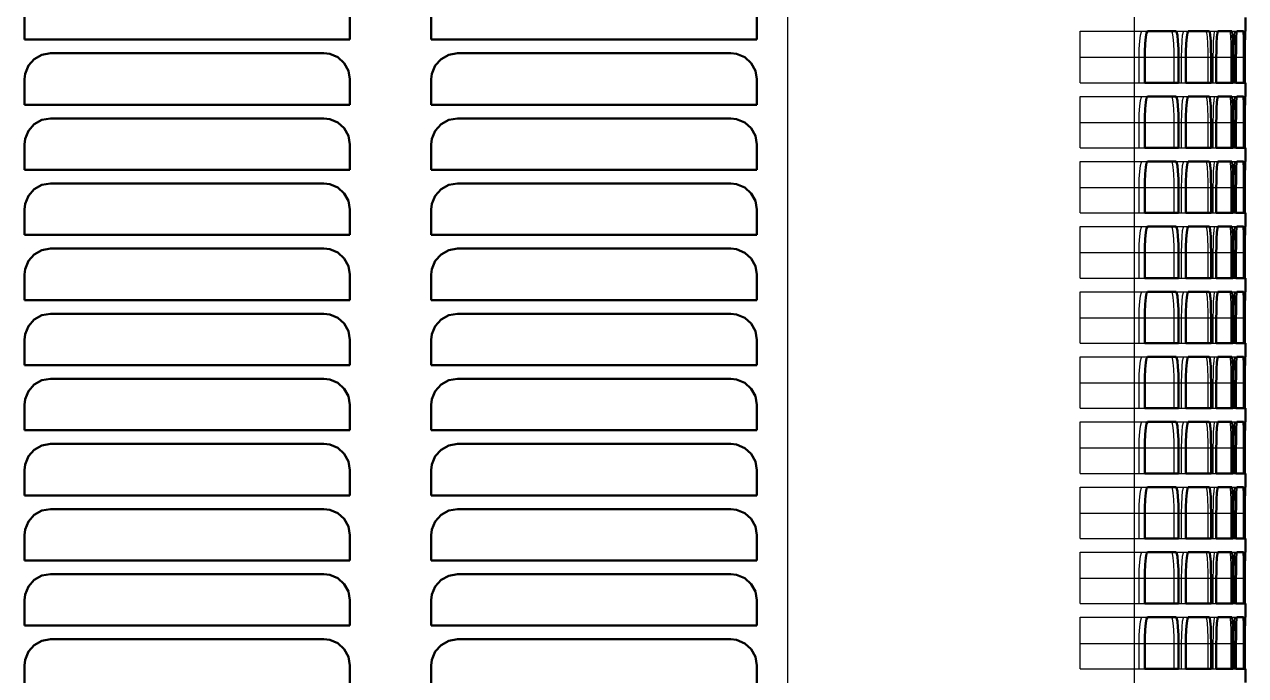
# Model space of a CAD drawing. Header units: inches. Extents: x -0.3 to 35.5, y 0 to 41.5.
# Drawn here: x 25.89 to 35.27, y 5.3 to 10.3 of the extents above; entities that cross this region are included whole.
import ezdxf

# ---------------------------------------------------------------- set-up
doc = ezdxf.new("R2010")
doc.units = ezdxf.units.IN
doc.header["$MEASUREMENT"] = 0
doc.linetypes.add('Dashed', pattern=[2, 1, -1])
for name, color, linetype, lineweight in [('AM_0', 7, 'Continuous', 50), ('AM_4', 3, 'Continuous', 25), ('AM_9', 6, 'Dashed', 25)]:
    doc.layers.add(name, color=color, linetype=linetype, lineweight=lineweight)

msp = doc.modelspace()

# ---------------------------------------------------------------- linework, layer by layer
at = {"layer": 'AM_0'}
for p, q in [((25.891, 10.381), (25.891, 10.186)), ((28.391, 10.186), (28.391, 10.381)), ((29.016, 10.381), (29.016, 10.186)), ((31.516, 10.186), (31.516, 10.381)), ((35.27, 10.355), (35.27, 10.25)), ((34.7361, 10.25), (34.5177, 10.25)), ((34.9915, 10.25), (34.829, 10.25)), ((35.1644, 10.25), (35.0573, 10.25)), ((35.255, 10.25), (35.2032, 10.25)), ((35.27, 10.25), (35.2669, 10.25)), ((25.891, 10.186), (28.391, 10.186)), ((29.016, 10.186), (31.516, 10.186)), ((28.191, 10.081), (26.091, 10.081)), ((31.316, 10.081), (29.216, 10.081)), ((34.495, 10.05), (34.495, 9.855)), ((34.7549, 9.855), (34.7549, 10.05)), ((34.8116, 10.05), (34.8116, 9.855)), ((35.0051, 9.855), (35.0051, 10.05)), ((35.0452, 10.05), (35.0452, 9.855)), ((35.1727, 9.855), (35.1727, 10.05)), ((35.1963, 10.05), (35.1963, 9.855)), ((35.258, 9.855), (35.258, 10.05)), ((35.2652, 10.05), (35.2652, 9.855)), ((25.891, 9.881), (25.891, 9.686)), ((28.391, 9.686), (28.391, 9.881)), ((29.016, 9.881), (29.016, 9.686)), ((31.516, 9.686), (31.516, 9.881)), ((34.495, 9.855), (34.7549, 9.855)), ((34.8116, 9.855), (35.0051, 9.855)), ((35.0452, 9.855), (35.1727, 9.855)), ((35.1963, 9.855), (35.258, 9.855)), ((35.2652, 9.855), (35.27, 9.855)), ((35.27, 9.855), (35.27, 9.75)), ((25.891, 9.686), (28.391, 9.686)), ((29.016, 9.686), (31.516, 9.686)), ((34.7361, 9.75), (34.5177, 9.75)), ((34.9915, 9.75), (34.829, 9.75)), ((35.1644, 9.75), (35.0573, 9.75)), ((35.255, 9.75), (35.2032, 9.75)), ((35.27, 9.75), (35.2669, 9.75)), ((28.191, 9.581), (26.091, 9.581)), ((31.316, 9.581), (29.216, 9.581)), ((34.495, 9.55), (34.495, 9.355)), ((34.7549, 9.355), (34.7549, 9.55)), ((34.8116, 9.55), (34.8116, 9.355)), ((35.0051, 9.355), (35.0051, 9.55)), ((35.0452, 9.55), (35.0452, 9.355)), ((35.1727, 9.355), (35.1727, 9.55)), ((35.1963, 9.55), (35.1963, 9.355)), ((35.258, 9.355), (35.258, 9.55)), ((35.2652, 9.55), (35.2652, 9.355)), ((25.891, 9.381), (25.891, 9.186)), ((28.391, 9.186), (28.391, 9.381)), ((29.016, 9.381), (29.016, 9.186)), ((31.516, 9.186), (31.516, 9.381)), ((34.495, 9.355), (34.7549, 9.355)), ((34.8116, 9.355), (35.0051, 9.355)), ((35.0452, 9.355), (35.1727, 9.355)), ((35.1963, 9.355), (35.258, 9.355)), ((35.2652, 9.355), (35.27, 9.355)), ((35.27, 9.355), (35.27, 9.25)), ((34.7361, 9.25), (34.5177, 9.25)), ((34.9915, 9.25), (34.829, 9.25)), ((35.1644, 9.25), (35.0573, 9.25)), ((35.255, 9.25), (35.2032, 9.25)), ((35.27, 9.25), (35.2669, 9.25)), ((25.891, 9.186), (28.391, 9.186)), ((29.016, 9.186), (31.516, 9.186)), ((28.191, 9.081), (26.091, 9.081)), ((31.316, 9.081), (29.216, 9.081)), ((34.495, 9.05), (34.495, 8.855)), ((34.7549, 8.855), (34.7549, 9.05)), ((34.8116, 9.05), (34.8116, 8.855)), ((35.0051, 8.855), (35.0051, 9.05)), ((35.0452, 9.05), (35.0452, 8.855)), ((35.1727, 8.855), (35.1727, 9.05)), ((35.1963, 9.05), (35.1963, 8.855)), ((35.258, 8.855), (35.258, 9.05)), ((35.2652, 9.05), (35.2652, 8.855)), ((25.891, 8.881), (25.891, 8.686)), ((28.391, 8.686), (28.391, 8.881)), ((29.016, 8.881), (29.016, 8.686)), ((31.516, 8.686), (31.516, 8.881)), ((34.495, 8.855), (34.7549, 8.855)), ((34.8116, 8.855), (35.0051, 8.855)), ((35.0452, 8.855), (35.1727, 8.855)), ((35.1963, 8.855), (35.258, 8.855)), ((35.2652, 8.855), (35.27, 8.855)), ((35.27, 8.855), (35.27, 8.75)), ((34.7361, 8.75), (34.5177, 8.75)), ((34.9915, 8.75), (34.829, 8.75)), ((35.1644, 8.75), (35.0573, 8.75)), ((35.255, 8.75), (35.2032, 8.75)), ((35.27, 8.75), (35.2669, 8.75)), ((25.891, 8.686), (28.391, 8.686)), ((29.016, 8.686), (31.516, 8.686)), ((28.191, 8.581), (26.091, 8.581)), ((31.316, 8.581), (29.216, 8.581)), ((34.495, 8.55), (34.495, 8.355)), ((34.7549, 8.355), (34.7549, 8.55)), ((34.8116, 8.55), (34.8116, 8.355)), ((35.0051, 8.355), (35.0051, 8.55)), ((35.0452, 8.55), (35.0452, 8.355)), ((35.1727, 8.355), (35.1727, 8.55)), ((35.1963, 8.55), (35.1963, 8.355)), ((35.258, 8.355), (35.258, 8.55)), ((35.2652, 8.55), (35.2652, 8.355)), ((25.891, 8.381), (25.891, 8.186)), ((28.391, 8.186), (28.391, 8.381)), ((29.016, 8.381), (29.016, 8.186)), ((31.516, 8.186), (31.516, 8.381)), ((34.495, 8.355), (34.7549, 8.355)), ((34.8116, 8.355), (35.0051, 8.355)), ((35.0452, 8.355), (35.1727, 8.355)), ((35.1963, 8.355), (35.258, 8.355)), ((35.2652, 8.355), (35.27, 8.355)), ((35.27, 8.355), (35.27, 8.25)), ((25.891, 8.186), (28.391, 8.186)), ((29.016, 8.186), (31.516, 8.186)), ((34.7361, 8.25), (34.5177, 8.25)), ((34.9915, 8.25), (34.829, 8.25)), ((35.1644, 8.25), (35.0573, 8.25)), ((35.255, 8.25), (35.2032, 8.25)), ((35.27, 8.25), (35.2669, 8.25)), ((28.191, 8.081), (26.091, 8.081)), ((31.316, 8.081), (29.216, 8.081)), ((34.495, 8.05), (34.495, 7.855)), ((34.7549, 7.855), (34.7549, 8.05)), ((34.8116, 8.05), (34.8116, 7.855)), ((35.0051, 7.855), (35.0051, 8.05)), ((35.0452, 8.05), (35.0452, 7.855)), ((35.1727, 7.855), (35.1727, 8.05)), ((35.1963, 8.05), (35.1963, 7.855)), ((35.258, 7.855), (35.258, 8.05)), ((35.2652, 8.05), (35.2652, 7.855)), ((25.891, 7.881), (25.891, 7.686)), ((28.391, 7.686), (28.391, 7.881)), ((29.016, 7.881), (29.016, 7.686)), ((31.516, 7.686), (31.516, 7.881)), ((34.495, 7.855), (34.7549, 7.855)), ((34.8116, 7.855), (35.0051, 7.855)), ((35.0452, 7.855), (35.1727, 7.855)), ((35.1963, 7.855), (35.258, 7.855)), ((35.2652, 7.855), (35.27, 7.855)), ((35.27, 7.855), (35.27, 7.75)), ((34.7361, 7.75), (34.5177, 7.75)), ((34.9915, 7.75), (34.829, 7.75)), ((35.1644, 7.75), (35.0573, 7.75)), ((35.255, 7.75), (35.2032, 7.75)), ((35.27, 7.75), (35.2669, 7.75)), ((25.891, 7.686), (28.391, 7.686)), ((29.016, 7.686), (31.516, 7.686)), ((28.191, 7.581), (26.091, 7.581)), ((31.316, 7.581), (29.216, 7.581)), ((34.495, 7.55), (34.495, 7.355)), ((34.7549, 7.355), (34.7549, 7.55)), ((34.8116, 7.55), (34.8116, 7.355)), ((35.0051, 7.355), (35.0051, 7.55)), ((35.0452, 7.55), (35.0452, 7.355)), ((35.1727, 7.355), (35.1727, 7.55)), ((35.1963, 7.55), (35.1963, 7.355)), ((35.258, 7.355), (35.258, 7.55)), ((35.2652, 7.55), (35.2652, 7.355)), ((25.891, 7.381), (25.891, 7.186)), ((28.391, 7.186), (28.391, 7.381)), ((29.016, 7.381), (29.016, 7.186)), ((31.516, 7.186), (31.516, 7.381)), ((34.495, 7.355), (34.7549, 7.355)), ((34.8116, 7.355), (35.0051, 7.355)), ((35.0452, 7.355), (35.1727, 7.355)), ((35.1963, 7.355), (35.258, 7.355)), ((35.2652, 7.355), (35.27, 7.355)), ((35.27, 7.355), (35.27, 7.25)), ((34.7361, 7.25), (34.5177, 7.25)), ((34.9915, 7.25), (34.829, 7.25)), ((35.1644, 7.25), (35.0573, 7.25)), ((35.255, 7.25), (35.2032, 7.25)), ((35.27, 7.25), (35.2669, 7.25)), ((25.891, 7.186), (28.391, 7.186)), ((29.016, 7.186), (31.516, 7.186)), ((28.191, 7.081), (26.091, 7.081)), ((31.316, 7.081), (29.216, 7.081)), ((34.495, 7.05), (34.495, 6.855)), ((34.7549, 6.855), (34.7549, 7.05)), ((34.8116, 7.05), (34.8116, 6.855)), ((35.0051, 6.855), (35.0051, 7.05)), ((35.0452, 7.05), (35.0452, 6.855)), ((35.1727, 6.855), (35.1727, 7.05)), ((35.1963, 7.05), (35.1963, 6.855)), ((35.258, 6.855), (35.258, 7.05)), ((35.2652, 7.05), (35.2652, 6.855)), ((25.891, 6.881), (25.891, 6.686)), ((28.391, 6.686), (28.391, 6.881)), ((29.016, 6.881), (29.016, 6.686)), ((31.516, 6.686), (31.516, 6.881)), ((34.495, 6.855), (34.7549, 6.855)), ((34.8116, 6.855), (35.0051, 6.855)), ((35.0452, 6.855), (35.1727, 6.855)), ((35.1963, 6.855), (35.258, 6.855)), ((35.2652, 6.855), (35.27, 6.855)), ((35.27, 6.855), (35.27, 6.75)), ((25.891, 6.686), (28.391, 6.686)), ((29.016, 6.686), (31.516, 6.686)), ((34.7361, 6.75), (34.5177, 6.75)), ((34.9915, 6.75), (34.829, 6.75)), ((35.1644, 6.75), (35.0573, 6.75)), ((35.255, 6.75), (35.2032, 6.75)), ((35.27, 6.75), (35.2669, 6.75)), ((28.191, 6.581), (26.091, 6.581)), ((31.316, 6.581), (29.216, 6.581)), ((34.495, 6.55), (34.495, 6.355)), ((34.7549, 6.355), (34.7549, 6.55)), ((34.8116, 6.55), (34.8116, 6.355)), ((35.0051, 6.355), (35.0051, 6.55)), ((35.0452, 6.55), (35.0452, 6.355)), ((35.1727, 6.355), (35.1727, 6.55)), ((35.1963, 6.55), (35.1963, 6.355)), ((35.258, 6.355), (35.258, 6.55)), ((35.2652, 6.55), (35.2652, 6.355)), ((25.891, 6.381), (25.891, 6.186)), ((28.391, 6.186), (28.391, 6.381)), ((29.016, 6.381), (29.016, 6.186)), ((31.516, 6.186), (31.516, 6.381)), ((34.495, 6.355), (34.7549, 6.355)), ((34.8116, 6.355), (35.0051, 6.355)), ((35.0452, 6.355), (35.1727, 6.355)), ((35.1963, 6.355), (35.258, 6.355)), ((35.2652, 6.355), (35.27, 6.355)), ((35.27, 6.355), (35.27, 6.25)), ((34.7361, 6.25), (34.5177, 6.25)), ((34.9915, 6.25), (34.829, 6.25)), ((35.1644, 6.25), (35.0573, 6.25)), ((35.255, 6.25), (35.2032, 6.25)), ((35.27, 6.25), (35.2669, 6.25)), ((25.891, 6.186), (28.391, 6.186)), ((29.016, 6.186), (31.516, 6.186)), ((28.191, 6.081), (26.091, 6.081)), ((31.316, 6.081), (29.216, 6.081)), ((34.495, 6.05), (34.495, 5.855)), ((34.7549, 5.855), (34.7549, 6.05)), ((34.8116, 6.05), (34.8116, 5.855)), ((35.0051, 5.855), (35.0051, 6.05)), ((35.0452, 6.05), (35.0452, 5.855)), ((35.1727, 5.855), (35.1727, 6.05)), ((35.1963, 6.05), (35.1963, 5.855)), ((35.258, 5.855), (35.258, 6.05)), ((35.2652, 6.05), (35.2652, 5.855)), ((25.891, 5.881), (25.891, 5.686)), ((28.391, 5.686), (28.391, 5.881)), ((29.016, 5.881), (29.016, 5.686)), ((31.516, 5.686), (31.516, 5.881)), ((34.495, 5.855), (34.7549, 5.855)), ((34.8116, 5.855), (35.0051, 5.855)), ((35.0452, 5.855), (35.1727, 5.855)), ((35.1963, 5.855), (35.258, 5.855)), ((35.2652, 5.855), (35.27, 5.855)), ((35.27, 5.855), (35.27, 5.75)), ((34.7361, 5.75), (34.5177, 5.75)), ((34.9915, 5.75), (34.829, 5.75)), ((35.1644, 5.75), (35.0573, 5.75)), ((35.255, 5.75), (35.2032, 5.75)), ((35.27, 5.75), (35.2669, 5.75)), ((25.891, 5.686), (28.391, 5.686)), ((29.016, 5.686), (31.516, 5.686)), ((28.191, 5.581), (26.091, 5.581)), ((31.316, 5.581), (29.216, 5.581)), ((34.495, 5.55), (34.495, 5.355)), ((34.7549, 5.355), (34.7549, 5.55)), ((34.8116, 5.55), (34.8116, 5.355)), ((35.0051, 5.355), (35.0051, 5.55)), ((35.0452, 5.55), (35.0452, 5.355)), ((35.1727, 5.355), (35.1727, 5.55)), ((35.1963, 5.55), (35.1963, 5.355)), ((35.258, 5.355), (35.258, 5.55)), ((35.2652, 5.55), (35.2652, 5.355)), ((25.891, 5.381), (25.891, 5.186)), ((28.391, 5.186), (28.391, 5.381)), ((29.016, 5.381), (29.016, 5.186)), ((31.516, 5.186), (31.516, 5.381)), ((34.495, 5.355), (34.7549, 5.355)), ((34.8116, 5.355), (35.0051, 5.355)), ((35.0452, 5.355), (35.1727, 5.355)), ((35.1963, 5.355), (35.258, 5.355)), ((35.2652, 5.355), (35.27, 5.355)), ((35.27, 5.355), (35.27, 5.25))]:
    msp.add_line(p, q, dxfattribs=at)
for points in [[(34.5177, 10.25), (34.5102, 10.2386), (34.5035, 10.2057), (34.4984, 10.155), (34.4955, 10.0927), (34.495, 10.05)], [(34.7549, 10.05), (34.7538, 10.116), (34.7508, 10.1745), (34.7461, 10.2192), (34.7403, 10.2449), (34.7361, 10.25)], [(34.829, 10.25), (34.8232, 10.2387), (34.8181, 10.2059), (34.8142, 10.1554), (34.812, 10.0932), (34.8116, 10.05)], [(35.0051, 10.05), (35.0043, 10.1161), (35.0021, 10.1747), (34.9988, 10.2194), (34.9946, 10.245), (34.9915, 10.25)], [(35.0573, 10.25), (35.0533, 10.2387), (35.0498, 10.206), (35.047, 10.1557), (35.0455, 10.0936), (35.0452, 10.05)], [(35.1727, 10.05), (35.1722, 10.1162), (35.1709, 10.1749), (35.1688, 10.2195), (35.1662, 10.2451), (35.1644, 10.25)], [(35.2032, 10.25), (35.2009, 10.2387), (35.1989, 10.2061), (35.1974, 10.1559), (35.1965, 10.0938), (35.1963, 10.05)], [(35.258, 10.05), (35.2579, 10.1162), (35.2574, 10.1749), (35.2567, 10.2196), (35.2557, 10.2451), (35.255, 10.25)], [(35.2669, 10.25), (35.2664, 10.2387), (35.2659, 10.2062), (35.2655, 10.156), (35.2653, 10.0939), (35.2652, 10.05)], [(26.091, 10.081), (26.0247, 10.0697), (25.9658, 10.037), (25.9212, 9.9866), (25.8958, 9.9244), (25.891, 9.881)], [(28.391, 9.881), (28.3798, 9.947), (28.3475, 10.0055), (28.2976, 10.0502), (28.2357, 10.0759), (28.191, 10.081)], [(29.216, 10.081), (29.1496, 10.0696), (29.0906, 10.0368), (29.046, 9.9863), (29.0207, 9.924), (29.016, 9.881)], [(31.516, 9.881), (31.5048, 9.9469), (31.4727, 10.0053), (31.4231, 10.0499), (31.3612, 10.0758), (31.316, 10.081)], [(34.5177, 9.75), (34.5102, 9.7386), (34.5035, 9.7057), (34.4984, 9.655), (34.4955, 9.5927), (34.495, 9.55)], [(34.7549, 9.55), (34.7538, 9.616), (34.7508, 9.6745), (34.7461, 9.7192), (34.7403, 9.7449), (34.7361, 9.75)], [(34.829, 9.75), (34.8232, 9.7387), (34.8181, 9.7059), (34.8142, 9.6554), (34.812, 9.5932), (34.8116, 9.55)], [(35.0051, 9.55), (35.0043, 9.6161), (35.0021, 9.6747), (34.9988, 9.7194), (34.9946, 9.745), (34.9915, 9.75)], [(35.0573, 9.75), (35.0533, 9.7387), (35.0498, 9.706), (35.047, 9.6557), (35.0455, 9.5936), (35.0452, 9.55)], [(35.1727, 9.55), (35.1722, 9.6162), (35.1709, 9.6749), (35.1688, 9.7195), (35.1662, 9.7451), (35.1644, 9.75)], [(35.2032, 9.75), (35.2009, 9.7387), (35.1989, 9.7061), (35.1974, 9.6559), (35.1965, 9.5938), (35.1963, 9.55)], [(35.258, 9.55), (35.2579, 9.6162), (35.2574, 9.6749), (35.2567, 9.7196), (35.2557, 9.7451), (35.255, 9.75)], [(35.2669, 9.75), (35.2664, 9.7387), (35.2659, 9.7062), (35.2655, 9.656), (35.2653, 9.5939), (35.2652, 9.55)], [(26.091, 9.581), (26.0247, 9.5697), (25.9658, 9.537), (25.9212, 9.4866), (25.8958, 9.4244), (25.891, 9.381)], [(28.391, 9.381), (28.3798, 9.447), (28.3475, 9.5055), (28.2976, 9.5502), (28.2357, 9.5759), (28.191, 9.581)], [(29.216, 9.581), (29.1496, 9.5696), (29.0906, 9.5368), (29.046, 9.4863), (29.0207, 9.424), (29.016, 9.381)], [(31.516, 9.381), (31.5048, 9.4469), (31.4727, 9.5053), (31.4231, 9.5499), (31.3612, 9.5758), (31.316, 9.581)], [(34.5177, 9.25), (34.5102, 9.2386), (34.5035, 9.2057), (34.4984, 9.155), (34.4955, 9.0927), (34.495, 9.05)], [(34.7549, 9.05), (34.7538, 9.116), (34.7508, 9.1745), (34.7461, 9.2192), (34.7403, 9.2449), (34.7361, 9.25)], [(34.829, 9.25), (34.8232, 9.2387), (34.8181, 9.2059), (34.8142, 9.1554), (34.812, 9.0932), (34.8116, 9.05)], [(35.0051, 9.05), (35.0043, 9.1161), (35.0021, 9.1747), (34.9988, 9.2194), (34.9946, 9.245), (34.9915, 9.25)], [(35.0573, 9.25), (35.0533, 9.2387), (35.0498, 9.206), (35.047, 9.1557), (35.0455, 9.0936), (35.0452, 9.05)], [(35.1727, 9.05), (35.1722, 9.1162), (35.1709, 9.1749), (35.1688, 9.2195), (35.1662, 9.2451), (35.1644, 9.25)], [(35.2032, 9.25), (35.2009, 9.2387), (35.1989, 9.2061), (35.1974, 9.1559), (35.1965, 9.0938), (35.1963, 9.05)], [(35.258, 9.05), (35.2579, 9.1162), (35.2574, 9.1749), (35.2567, 9.2196), (35.2557, 9.2451), (35.255, 9.25)], [(35.2669, 9.25), (35.2664, 9.2387), (35.2659, 9.2062), (35.2655, 9.156), (35.2653, 9.0939), (35.2652, 9.05)], [(26.091, 9.081), (26.0247, 9.0697), (25.9658, 9.037), (25.9212, 8.9866), (25.8958, 8.9244), (25.891, 8.881)], [(28.391, 8.881), (28.3798, 8.947), (28.3475, 9.0055), (28.2976, 9.0502), (28.2357, 9.0759), (28.191, 9.081)], [(29.216, 9.081), (29.1496, 9.0696), (29.0906, 9.0368), (29.046, 8.9863), (29.0207, 8.924), (29.016, 8.881)], [(31.516, 8.881), (31.5048, 8.9469), (31.4727, 9.0053), (31.4231, 9.0499), (31.3612, 9.0758), (31.316, 9.081)], [(34.5177, 8.75), (34.5102, 8.7386), (34.5035, 8.7057), (34.4984, 8.655), (34.4955, 8.5927), (34.495, 8.55)], [(34.7549, 8.55), (34.7538, 8.616), (34.7508, 8.6745), (34.7461, 8.7192), (34.7403, 8.7449), (34.7361, 8.75)], [(34.829, 8.75), (34.8232, 8.7387), (34.8181, 8.7059), (34.8142, 8.6554), (34.812, 8.5932), (34.8116, 8.55)], [(35.0051, 8.55), (35.0043, 8.6161), (35.0021, 8.6747), (34.9988, 8.7194), (34.9946, 8.745), (34.9915, 8.75)], [(35.0573, 8.75), (35.0533, 8.7387), (35.0498, 8.706), (35.047, 8.6557), (35.0455, 8.5936), (35.0452, 8.55)], [(35.1727, 8.55), (35.1722, 8.6162), (35.1709, 8.6749), (35.1688, 8.7195), (35.1662, 8.7451), (35.1644, 8.75)], [(35.2032, 8.75), (35.2009, 8.7387), (35.1989, 8.7061), (35.1974, 8.6559), (35.1965, 8.5938), (35.1963, 8.55)], [(35.258, 8.55), (35.2579, 8.6162), (35.2574, 8.6749), (35.2567, 8.7196), (35.2557, 8.7451), (35.255, 8.75)], [(35.2669, 8.75), (35.2664, 8.7387), (35.2659, 8.7062), (35.2655, 8.656), (35.2653, 8.5939), (35.2652, 8.55)], [(26.091, 8.581), (26.0247, 8.5697), (25.9658, 8.537), (25.9212, 8.4866), (25.8958, 8.4244), (25.891, 8.381)], [(28.391, 8.381), (28.3798, 8.447), (28.3475, 8.5055), (28.2976, 8.5502), (28.2357, 8.5759), (28.191, 8.581)], [(29.216, 8.581), (29.1496, 8.5696), (29.0906, 8.5368), (29.046, 8.4863), (29.0207, 8.424), (29.016, 8.381)], [(31.516, 8.381), (31.5048, 8.4469), (31.4727, 8.5053), (31.4231, 8.5499), (31.3612, 8.5758), (31.316, 8.581)], [(34.5177, 8.25), (34.5102, 8.2386), (34.5035, 8.2057), (34.4984, 8.155), (34.4955, 8.0927), (34.495, 8.05)], [(34.7549, 8.05), (34.7538, 8.116), (34.7508, 8.1745), (34.7461, 8.2192), (34.7403, 8.2449), (34.7361, 8.25)], [(34.829, 8.25), (34.8232, 8.2387), (34.8181, 8.2059), (34.8142, 8.1554), (34.812, 8.0932), (34.8116, 8.05)], [(35.0051, 8.05), (35.0043, 8.1161), (35.0021, 8.1747), (34.9988, 8.2194), (34.9946, 8.245), (34.9915, 8.25)], [(35.0573, 8.25), (35.0533, 8.2387), (35.0498, 8.206), (35.047, 8.1557), (35.0455, 8.0936), (35.0452, 8.05)], [(35.1727, 8.05), (35.1722, 8.1162), (35.1709, 8.1749), (35.1688, 8.2195), (35.1662, 8.2451), (35.1644, 8.25)], [(35.2032, 8.25), (35.2009, 8.2387), (35.1989, 8.2061), (35.1974, 8.1559), (35.1965, 8.0938), (35.1963, 8.05)], [(35.258, 8.05), (35.2579, 8.1162), (35.2574, 8.1749), (35.2567, 8.2196), (35.2557, 8.2451), (35.255, 8.25)], [(35.2669, 8.25), (35.2664, 8.2387), (35.2659, 8.2062), (35.2655, 8.156), (35.2653, 8.0939), (35.2652, 8.05)], [(26.091, 8.081), (26.0247, 8.0697), (25.9658, 8.037), (25.9212, 7.9866), (25.8958, 7.9244), (25.891, 7.881)], [(28.391, 7.881), (28.3798, 7.947), (28.3475, 8.0055), (28.2976, 8.0502), (28.2357, 8.0759), (28.191, 8.081)], [(29.216, 8.081), (29.1496, 8.0696), (29.0906, 8.0368), (29.046, 7.9863), (29.0207, 7.924), (29.016, 7.881)], [(31.516, 7.881), (31.5048, 7.9469), (31.4727, 8.0053), (31.4231, 8.0499), (31.3612, 8.0758), (31.316, 8.081)], [(34.5177, 7.75), (34.5102, 7.7386), (34.5035, 7.7057), (34.4984, 7.655), (34.4955, 7.5927), (34.495, 7.55)], [(34.7549, 7.55), (34.7538, 7.616), (34.7508, 7.6745), (34.7461, 7.7192), (34.7403, 7.7449), (34.7361, 7.75)], [(34.829, 7.75), (34.8232, 7.7387), (34.8181, 7.7059), (34.8142, 7.6554), (34.812, 7.5932), (34.8116, 7.55)], [(35.0051, 7.55), (35.0043, 7.6161), (35.0021, 7.6747), (34.9988, 7.7194), (34.9946, 7.745), (34.9915, 7.75)], [(35.0573, 7.75), (35.0533, 7.7387), (35.0498, 7.706), (35.047, 7.6557), (35.0455, 7.5936), (35.0452, 7.55)], [(35.1727, 7.55), (35.1722, 7.6162), (35.1709, 7.6749), (35.1688, 7.7195), (35.1662, 7.7451), (35.1644, 7.75)], [(35.2032, 7.75), (35.2009, 7.7387), (35.1989, 7.7061), (35.1974, 7.6559), (35.1965, 7.5938), (35.1963, 7.55)], [(35.258, 7.55), (35.2579, 7.6162), (35.2574, 7.6749), (35.2567, 7.7196), (35.2557, 7.7451), (35.255, 7.75)], [(35.2669, 7.75), (35.2664, 7.7387), (35.2659, 7.7062), (35.2655, 7.656), (35.2653, 7.5939), (35.2652, 7.55)], [(26.091, 7.581), (26.0247, 7.5697), (25.9658, 7.537), (25.9212, 7.4866), (25.8958, 7.4244), (25.891, 7.381)], [(28.391, 7.381), (28.3798, 7.447), (28.3475, 7.5055), (28.2976, 7.5502), (28.2357, 7.5759), (28.191, 7.581)], [(29.216, 7.581), (29.1496, 7.5696), (29.0906, 7.5368), (29.046, 7.4863), (29.0207, 7.424), (29.016, 7.381)], [(31.516, 7.381), (31.5048, 7.4469), (31.4727, 7.5053), (31.4231, 7.5499), (31.3612, 7.5758), (31.316, 7.581)], [(34.5177, 7.25), (34.5102, 7.2386), (34.5035, 7.2057), (34.4984, 7.155), (34.4955, 7.0927), (34.495, 7.05)], [(34.7549, 7.05), (34.7538, 7.116), (34.7508, 7.1745), (34.7461, 7.2192), (34.7403, 7.2449), (34.7361, 7.25)], [(34.829, 7.25), (34.8232, 7.2387), (34.8181, 7.2059), (34.8142, 7.1554), (34.812, 7.0932), (34.8116, 7.05)], [(35.0051, 7.05), (35.0043, 7.1161), (35.0021, 7.1747), (34.9988, 7.2194), (34.9946, 7.245), (34.9915, 7.25)], [(35.0573, 7.25), (35.0533, 7.2387), (35.0498, 7.206), (35.047, 7.1557), (35.0455, 7.0936), (35.0452, 7.05)], [(35.1727, 7.05), (35.1722, 7.1162), (35.1709, 7.1749), (35.1688, 7.2195), (35.1662, 7.2451), (35.1644, 7.25)], [(35.2032, 7.25), (35.2009, 7.2387), (35.1989, 7.2061), (35.1974, 7.1559), (35.1965, 7.0938), (35.1963, 7.05)], [(35.258, 7.05), (35.2579, 7.1162), (35.2574, 7.1749), (35.2567, 7.2196), (35.2557, 7.2451), (35.255, 7.25)], [(35.2669, 7.25), (35.2664, 7.2387), (35.2659, 7.2062), (35.2655, 7.156), (35.2653, 7.0939), (35.2652, 7.05)], [(26.091, 7.081), (26.0247, 7.0697), (25.9658, 7.037), (25.9212, 6.9866), (25.8958, 6.9244), (25.891, 6.881)], [(28.391, 6.881), (28.3798, 6.947), (28.3475, 7.0055), (28.2976, 7.0502), (28.2357, 7.0759), (28.191, 7.081)], [(29.216, 7.081), (29.1496, 7.0696), (29.0906, 7.0368), (29.046, 6.9863), (29.0207, 6.924), (29.016, 6.881)], [(31.516, 6.881), (31.5048, 6.9469), (31.4727, 7.0053), (31.4231, 7.0499), (31.3612, 7.0758), (31.316, 7.081)], [(34.5177, 6.75), (34.5102, 6.7386), (34.5035, 6.7057), (34.4984, 6.655), (34.4955, 6.5927), (34.495, 6.55)], [(34.7549, 6.55), (34.7538, 6.616), (34.7508, 6.6745), (34.7461, 6.7192), (34.7403, 6.7449), (34.7361, 6.75)], [(34.829, 6.75), (34.8232, 6.7387), (34.8181, 6.7059), (34.8142, 6.6554), (34.812, 6.5932), (34.8116, 6.55)], [(35.0051, 6.55), (35.0043, 6.6161), (35.0021, 6.6747), (34.9988, 6.7194), (34.9946, 6.745), (34.9915, 6.75)], [(35.0573, 6.75), (35.0533, 6.7387), (35.0498, 6.706), (35.047, 6.6557), (35.0455, 6.5936), (35.0452, 6.55)], [(35.1727, 6.55), (35.1722, 6.6162), (35.1709, 6.6749), (35.1688, 6.7195), (35.1662, 6.7451), (35.1644, 6.75)], [(35.2032, 6.75), (35.2009, 6.7387), (35.1989, 6.7061), (35.1974, 6.6559), (35.1965, 6.5938), (35.1963, 6.55)], [(35.258, 6.55), (35.2579, 6.6162), (35.2574, 6.6749), (35.2567, 6.7196), (35.2557, 6.7451), (35.255, 6.75)], [(35.2669, 6.75), (35.2664, 6.7387), (35.2659, 6.7062), (35.2655, 6.656), (35.2653, 6.5939), (35.2652, 6.55)], [(26.091, 6.581), (26.0247, 6.5697), (25.9658, 6.537), (25.9212, 6.4866), (25.8958, 6.4244), (25.891, 6.381)], [(28.391, 6.381), (28.3798, 6.447), (28.3475, 6.5055), (28.2976, 6.5502), (28.2357, 6.5759), (28.191, 6.581)], [(29.216, 6.581), (29.1496, 6.5696), (29.0906, 6.5368), (29.046, 6.4863), (29.0207, 6.424), (29.016, 6.381)], [(31.516, 6.381), (31.5048, 6.4469), (31.4727, 6.5053), (31.4231, 6.5499), (31.3612, 6.5758), (31.316, 6.581)], [(34.5177, 6.25), (34.5102, 6.2386), (34.5035, 6.2057), (34.4984, 6.155), (34.4955, 6.0927), (34.495, 6.05)], [(34.7549, 6.05), (34.7538, 6.116), (34.7508, 6.1745), (34.7461, 6.2192), (34.7403, 6.2449), (34.7361, 6.25)], [(34.829, 6.25), (34.8232, 6.2387), (34.8181, 6.2059), (34.8142, 6.1554), (34.812, 6.0932), (34.8116, 6.05)], [(35.0051, 6.05), (35.0043, 6.1161), (35.0021, 6.1747), (34.9988, 6.2194), (34.9946, 6.245), (34.9915, 6.25)], [(35.0573, 6.25), (35.0533, 6.2387), (35.0498, 6.206), (35.047, 6.1557), (35.0455, 6.0936), (35.0452, 6.05)], [(35.1727, 6.05), (35.1722, 6.1162), (35.1709, 6.1749), (35.1688, 6.2195), (35.1662, 6.2451), (35.1644, 6.25)], [(35.2032, 6.25), (35.2009, 6.2387), (35.1989, 6.2061), (35.1974, 6.1559), (35.1965, 6.0938), (35.1963, 6.05)], [(35.258, 6.05), (35.2579, 6.1162), (35.2574, 6.1749), (35.2567, 6.2196), (35.2557, 6.2451), (35.255, 6.25)], [(35.2669, 6.25), (35.2664, 6.2387), (35.2659, 6.2062), (35.2655, 6.156), (35.2653, 6.0939), (35.2652, 6.05)], [(26.091, 6.081), (26.0247, 6.0697), (25.9658, 6.037), (25.9212, 5.9866), (25.8958, 5.9244), (25.891, 5.881)], [(28.391, 5.881), (28.3798, 5.947), (28.3475, 6.0055), (28.2976, 6.0502), (28.2357, 6.0759), (28.191, 6.081)], [(29.216, 6.081), (29.1496, 6.0696), (29.0906, 6.0368), (29.046, 5.9863), (29.0207, 5.924), (29.016, 5.881)], [(31.516, 5.881), (31.5048, 5.9469), (31.4727, 6.0053), (31.4231, 6.0499), (31.3612, 6.0758), (31.316, 6.081)], [(34.5177, 5.75), (34.5102, 5.7386), (34.5035, 5.7057), (34.4984, 5.655), (34.4955, 5.5927), (34.495, 5.55)], [(34.7549, 5.55), (34.7538, 5.616), (34.7508, 5.6745), (34.7461, 5.7192), (34.7403, 5.7449), (34.7361, 5.75)], [(34.829, 5.75), (34.8232, 5.7387), (34.8181, 5.7059), (34.8142, 5.6554), (34.812, 5.5932), (34.8116, 5.55)], [(35.0051, 5.55), (35.0043, 5.6161), (35.0021, 5.6747), (34.9988, 5.7194), (34.9946, 5.745), (34.9915, 5.75)], [(35.0573, 5.75), (35.0533, 5.7387), (35.0498, 5.706), (35.047, 5.6557), (35.0455, 5.5936), (35.0452, 5.55)], [(35.1727, 5.55), (35.1722, 5.6162), (35.1709, 5.6749), (35.1688, 5.7195), (35.1662, 5.7451), (35.1644, 5.75)], [(35.2032, 5.75), (35.2009, 5.7387), (35.1989, 5.7061), (35.1974, 5.6559), (35.1965, 5.5938), (35.1963, 5.55)], [(35.258, 5.55), (35.2579, 5.6162), (35.2574, 5.6749), (35.2567, 5.7196), (35.2557, 5.7451), (35.255, 5.75)], [(35.2669, 5.75), (35.2664, 5.7387), (35.2659, 5.7062), (35.2655, 5.656), (35.2653, 5.5939), (35.2652, 5.55)], [(26.091, 5.581), (26.0247, 5.5697), (25.9658, 5.537), (25.9212, 5.4866), (25.8958, 5.4244), (25.891, 5.381)], [(28.391, 5.381), (28.3798, 5.447), (28.3475, 5.5055), (28.2976, 5.5502), (28.2357, 5.5759), (28.191, 5.581)], [(29.216, 5.581), (29.1496, 5.5696), (29.0906, 5.5368), (29.046, 5.4863), (29.0207, 5.424), (29.016, 5.381)], [(31.516, 5.381), (31.5048, 5.4469), (31.4727, 5.5053), (31.4231, 5.5499), (31.3612, 5.5758), (31.316, 5.581)]]:
    msp.add_lwpolyline(points, dxfattribs=at)
at = {"layer": 'AM_4'}
for p, q in [((31.7511, 41.5), (31.7511, 1.625)), ((34.4142, 41.5), (34.4142, 1.625)), ((34.495, 10.05), (34.7549, 10.05)), ((34.8116, 10.05), (35.0051, 10.05)), ((35.0452, 10.05), (35.1727, 10.05)), ((35.1963, 10.05), (35.258, 10.05)), ((34.495, 9.55), (34.7549, 9.55)), ((34.8116, 9.55), (35.0051, 9.55)), ((35.0452, 9.55), (35.1727, 9.55)), ((35.1963, 9.55), (35.258, 9.55)), ((34.495, 9.05), (34.7549, 9.05)), ((34.8116, 9.05), (35.0051, 9.05)), ((35.0452, 9.05), (35.1727, 9.05)), ((35.1963, 9.05), (35.258, 9.05)), ((34.495, 8.55), (34.7549, 8.55)), ((34.8116, 8.55), (35.0051, 8.55)), ((35.0452, 8.55), (35.1727, 8.55)), ((35.1963, 8.55), (35.258, 8.55)), ((34.495, 8.05), (34.7549, 8.05)), ((34.8116, 8.05), (35.0051, 8.05)), ((35.0452, 8.05), (35.1727, 8.05)), ((35.1963, 8.05), (35.258, 8.05)), ((34.495, 7.55), (34.7549, 7.55)), ((34.8116, 7.55), (35.0051, 7.55)), ((35.0452, 7.55), (35.1727, 7.55)), ((35.1963, 7.55), (35.258, 7.55)), ((34.495, 7.05), (34.7549, 7.05)), ((34.8116, 7.05), (35.0051, 7.05)), ((35.0452, 7.05), (35.1727, 7.05)), ((35.1963, 7.05), (35.258, 7.05)), ((34.495, 6.55), (34.7549, 6.55)), ((34.8116, 6.55), (35.0051, 6.55)), ((35.0452, 6.55), (35.1727, 6.55)), ((35.1963, 6.55), (35.258, 6.55)), ((34.495, 6.05), (34.7549, 6.05)), ((34.8116, 6.05), (35.0051, 6.05)), ((35.0452, 6.05), (35.1727, 6.05)), ((35.1963, 6.05), (35.258, 6.05)), ((34.495, 5.55), (34.7549, 5.55)), ((34.8116, 5.55), (35.0051, 5.55)), ((35.0452, 5.55), (35.1727, 5.55)), ((35.1963, 5.55), (35.258, 5.55))]:
    msp.add_line(p, q, dxfattribs=at)
at = {"layer": 'AM_9'}
for p, q in [((34, 9.855), (34, 10.25)), ((34, 10.25), (34.5177, 10.25)), ((34.7361, 10.25), (34.829, 10.25)), ((34.9915, 10.25), (35.0573, 10.25)), ((35.1644, 10.25), (35.2032, 10.25)), ((35.255, 10.25), (35.2669, 10.25)), ((34, 10.05), (34.495, 10.05)), ((34.4517, 9.855), (34.4517, 10.05)), ((34.7196, 10.05), (34.7196, 9.855)), ((34.7549, 10.05), (34.8116, 10.05)), ((34.7782, 9.855), (34.7782, 10.05)), ((34.9796, 10.05), (34.9796, 9.855)), ((35.0051, 10.05), (35.0452, 10.05)), ((35.0217, 9.855), (35.0217, 10.05)), ((35.157, 10.05), (35.157, 9.855)), ((35.1727, 10.05), (35.1963, 10.05)), ((35.1826, 9.855), (35.1826, 10.05)), ((35.2522, 10.05), (35.2522, 9.855)), ((35.258, 10.05), (35.2652, 10.05)), ((35.2613, 9.855), (35.2613, 10.05)), ((34, 9.855), (34.495, 9.855)), ((34.7549, 9.855), (34.8116, 9.855)), ((35.0051, 9.855), (35.0452, 9.855)), ((35.1727, 9.855), (35.1963, 9.855)), ((35.258, 9.855), (35.2652, 9.855)), ((34, 9.355), (34, 9.75)), ((34, 9.75), (34.5177, 9.75)), ((34.7361, 9.75), (34.829, 9.75)), ((34.9915, 9.75), (35.0573, 9.75)), ((35.1644, 9.75), (35.2032, 9.75)), ((35.255, 9.75), (35.2669, 9.75)), ((34, 9.55), (34.495, 9.55)), ((34.4517, 9.355), (34.4517, 9.55)), ((34.7196, 9.55), (34.7196, 9.355)), ((34.7549, 9.55), (34.8116, 9.55)), ((34.7782, 9.355), (34.7782, 9.55)), ((34.9796, 9.55), (34.9796, 9.355)), ((35.0051, 9.55), (35.0452, 9.55)), ((35.0217, 9.355), (35.0217, 9.55)), ((35.157, 9.55), (35.157, 9.355)), ((35.1727, 9.55), (35.1963, 9.55)), ((35.1826, 9.355), (35.1826, 9.55)), ((35.2522, 9.55), (35.2522, 9.355)), ((35.258, 9.55), (35.2652, 9.55)), ((35.2613, 9.355), (35.2613, 9.55)), ((34, 9.355), (34.495, 9.355)), ((34.7549, 9.355), (34.8116, 9.355)), ((35.0051, 9.355), (35.0452, 9.355)), ((35.1727, 9.355), (35.1963, 9.355)), ((35.258, 9.355), (35.2652, 9.355)), ((34, 8.855), (34, 9.25)), ((34, 9.25), (34.5177, 9.25)), ((34.7361, 9.25), (34.829, 9.25)), ((34.9915, 9.25), (35.0573, 9.25)), ((35.1644, 9.25), (35.2032, 9.25)), ((35.255, 9.25), (35.2669, 9.25)), ((34, 9.05), (34.495, 9.05)), ((34.4517, 8.855), (34.4517, 9.05)), ((34.7196, 9.05), (34.7196, 8.855)), ((34.7549, 9.05), (34.8116, 9.05)), ((34.7782, 8.855), (34.7782, 9.05)), ((34.9796, 9.05), (34.9796, 8.855)), ((35.0051, 9.05), (35.0452, 9.05)), ((35.0217, 8.855), (35.0217, 9.05)), ((35.157, 9.05), (35.157, 8.855)), ((35.1727, 9.05), (35.1963, 9.05)), ((35.1826, 8.855), (35.1826, 9.05)), ((35.2522, 9.05), (35.2522, 8.855)), ((35.258, 9.05), (35.2652, 9.05)), ((35.2613, 8.855), (35.2613, 9.05)), ((34, 8.855), (34.495, 8.855)), ((34.7549, 8.855), (34.8116, 8.855)), ((35.0051, 8.855), (35.0452, 8.855)), ((35.1727, 8.855), (35.1963, 8.855)), ((35.258, 8.855), (35.2652, 8.855)), ((34, 8.355), (34, 8.75)), ((34, 8.75), (34.5177, 8.75)), ((34.7361, 8.75), (34.829, 8.75)), ((34.9915, 8.75), (35.0573, 8.75)), ((35.1644, 8.75), (35.2032, 8.75)), ((35.255, 8.75), (35.2669, 8.75)), ((34, 8.55), (34.495, 8.55)), ((34.4517, 8.355), (34.4517, 8.55)), ((34.7196, 8.55), (34.7196, 8.355)), ((34.7549, 8.55), (34.8116, 8.55)), ((34.7782, 8.355), (34.7782, 8.55)), ((34.9796, 8.55), (34.9796, 8.355)), ((35.0051, 8.55), (35.0452, 8.55)), ((35.0217, 8.355), (35.0217, 8.55)), ((35.157, 8.55), (35.157, 8.355)), ((35.1727, 8.55), (35.1963, 8.55)), ((35.1826, 8.355), (35.1826, 8.55)), ((35.2522, 8.55), (35.2522, 8.355)), ((35.258, 8.55), (35.2652, 8.55)), ((35.2613, 8.355), (35.2613, 8.55)), ((34, 8.355), (34.495, 8.355)), ((34.7549, 8.355), (34.8116, 8.355)), ((35.0051, 8.355), (35.0452, 8.355)), ((35.1727, 8.355), (35.1963, 8.355)), ((35.258, 8.355), (35.2652, 8.355)), ((34, 7.855), (34, 8.25)), ((34, 8.25), (34.5177, 8.25)), ((34.7361, 8.25), (34.829, 8.25)), ((34.9915, 8.25), (35.0573, 8.25)), ((35.1644, 8.25), (35.2032, 8.25)), ((35.255, 8.25), (35.2669, 8.25)), ((34, 8.05), (34.495, 8.05)), ((34.4517, 7.855), (34.4517, 8.05)), ((34.7196, 8.05), (34.7196, 7.855)), ((34.7549, 8.05), (34.8116, 8.05)), ((34.7782, 7.855), (34.7782, 8.05)), ((34.9796, 8.05), (34.9796, 7.855)), ((35.0051, 8.05), (35.0452, 8.05)), ((35.0217, 7.855), (35.0217, 8.05)), ((35.157, 8.05), (35.157, 7.855)), ((35.1727, 8.05), (35.1963, 8.05)), ((35.1826, 7.855), (35.1826, 8.05)), ((35.2522, 8.05), (35.2522, 7.855)), ((35.258, 8.05), (35.2652, 8.05)), ((35.2613, 7.855), (35.2613, 8.05)), ((34, 7.855), (34.495, 7.855)), ((34.7549, 7.855), (34.8116, 7.855)), ((35.0051, 7.855), (35.0452, 7.855)), ((35.1727, 7.855), (35.1963, 7.855)), ((35.258, 7.855), (35.2652, 7.855)), ((34, 7.355), (34, 7.75)), ((34, 7.75), (34.5177, 7.75)), ((34.7361, 7.75), (34.829, 7.75)), ((34.9915, 7.75), (35.0573, 7.75)), ((35.1644, 7.75), (35.2032, 7.75)), ((35.255, 7.75), (35.2669, 7.75)), ((34, 7.55), (34.495, 7.55)), ((34.4517, 7.355), (34.4517, 7.55)), ((34.7196, 7.55), (34.7196, 7.355)), ((34.7549, 7.55), (34.8116, 7.55)), ((34.7782, 7.355), (34.7782, 7.55)), ((34.9796, 7.55), (34.9796, 7.355)), ((35.0051, 7.55), (35.0452, 7.55)), ((35.0217, 7.355), (35.0217, 7.55)), ((35.157, 7.55), (35.157, 7.355)), ((35.1727, 7.55), (35.1963, 7.55)), ((35.1826, 7.355), (35.1826, 7.55)), ((35.2522, 7.55), (35.2522, 7.355)), ((35.258, 7.55), (35.2652, 7.55)), ((35.2613, 7.355), (35.2613, 7.55)), ((34, 7.355), (34.495, 7.355)), ((34.7549, 7.355), (34.8116, 7.355)), ((35.0051, 7.355), (35.0452, 7.355)), ((35.1727, 7.355), (35.1963, 7.355)), ((35.258, 7.355), (35.2652, 7.355)), ((34, 6.855), (34, 7.25)), ((34, 7.25), (34.5177, 7.25)), ((34.7361, 7.25), (34.829, 7.25)), ((34.9915, 7.25), (35.0573, 7.25)), ((35.1644, 7.25), (35.2032, 7.25)), ((35.255, 7.25), (35.2669, 7.25)), ((34, 7.05), (34.495, 7.05)), ((34.4517, 6.855), (34.4517, 7.05)), ((34.7196, 7.05), (34.7196, 6.855)), ((34.7549, 7.05), (34.8116, 7.05)), ((34.7782, 6.855), (34.7782, 7.05)), ((34.9796, 7.05), (34.9796, 6.855)), ((35.0051, 7.05), (35.0452, 7.05)), ((35.0217, 6.855), (35.0217, 7.05)), ((35.157, 7.05), (35.157, 6.855)), ((35.1727, 7.05), (35.1963, 7.05)), ((35.1826, 6.855), (35.1826, 7.05)), ((35.2522, 7.05), (35.2522, 6.855)), ((35.258, 7.05), (35.2652, 7.05)), ((35.2613, 6.855), (35.2613, 7.05)), ((34, 6.855), (34.495, 6.855)), ((34.7549, 6.855), (34.8116, 6.855)), ((35.0051, 6.855), (35.0452, 6.855)), ((35.1727, 6.855), (35.1963, 6.855)), ((35.258, 6.855), (35.2652, 6.855)), ((34, 6.355), (34, 6.75)), ((34, 6.75), (34.5177, 6.75)), ((34.7361, 6.75), (34.829, 6.75)), ((34.9915, 6.75), (35.0573, 6.75)), ((35.1644, 6.75), (35.2032, 6.75)), ((35.255, 6.75), (35.2669, 6.75)), ((34, 6.55), (34.495, 6.55)), ((34.4517, 6.355), (34.4517, 6.55)), ((34.7196, 6.55), (34.7196, 6.355)), ((34.7549, 6.55), (34.8116, 6.55)), ((34.7782, 6.355), (34.7782, 6.55)), ((34.9796, 6.55), (34.9796, 6.355)), ((35.0051, 6.55), (35.0452, 6.55)), ((35.0217, 6.355), (35.0217, 6.55)), ((35.157, 6.55), (35.157, 6.355)), ((35.1727, 6.55), (35.1963, 6.55)), ((35.1826, 6.355), (35.1826, 6.55)), ((35.2522, 6.55), (35.2522, 6.355)), ((35.258, 6.55), (35.2652, 6.55)), ((35.2613, 6.355), (35.2613, 6.55)), ((34, 6.355), (34.495, 6.355)), ((34.7549, 6.355), (34.8116, 6.355)), ((35.0051, 6.355), (35.0452, 6.355)), ((35.1727, 6.355), (35.1963, 6.355)), ((35.258, 6.355), (35.2652, 6.355)), ((34, 5.855), (34, 6.25)), ((34, 6.25), (34.5177, 6.25)), ((34.7361, 6.25), (34.829, 6.25)), ((34.9915, 6.25), (35.0573, 6.25)), ((35.1644, 6.25), (35.2032, 6.25)), ((35.255, 6.25), (35.2669, 6.25)), ((34, 6.05), (34.495, 6.05)), ((34.4517, 5.855), (34.4517, 6.05)), ((34.7196, 6.05), (34.7196, 5.855)), ((34.7549, 6.05), (34.8116, 6.05)), ((34.7782, 5.855), (34.7782, 6.05)), ((34.9796, 6.05), (34.9796, 5.855)), ((35.0051, 6.05), (35.0452, 6.05)), ((35.0217, 5.855), (35.0217, 6.05)), ((35.157, 6.05), (35.157, 5.855)), ((35.1727, 6.05), (35.1963, 6.05)), ((35.1826, 5.855), (35.1826, 6.05)), ((35.2522, 6.05), (35.2522, 5.855)), ((35.258, 6.05), (35.2652, 6.05)), ((35.2613, 5.855), (35.2613, 6.05)), ((34, 5.855), (34.495, 5.855)), ((34.7549, 5.855), (34.8116, 5.855)), ((35.0051, 5.855), (35.0452, 5.855)), ((35.1727, 5.855), (35.1963, 5.855)), ((35.258, 5.855), (35.2652, 5.855)), ((34, 5.355), (34, 5.75)), ((34, 5.75), (34.5177, 5.75)), ((34.7361, 5.75), (34.829, 5.75)), ((34.9915, 5.75), (35.0573, 5.75)), ((35.1644, 5.75), (35.2032, 5.75)), ((35.255, 5.75), (35.2669, 5.75)), ((34, 5.55), (34.495, 5.55)), ((34.4517, 5.355), (34.4517, 5.55)), ((34.7196, 5.55), (34.7196, 5.355)), ((34.7549, 5.55), (34.8116, 5.55)), ((34.7782, 5.355), (34.7782, 5.55)), ((34.9796, 5.55), (34.9796, 5.355)), ((35.0051, 5.55), (35.0452, 5.55)), ((35.0217, 5.355), (35.0217, 5.55)), ((35.157, 5.55), (35.157, 5.355)), ((35.1727, 5.55), (35.1963, 5.55)), ((35.1826, 5.355), (35.1826, 5.55)), ((35.2522, 5.55), (35.2522, 5.355)), ((35.258, 5.55), (35.2652, 5.55)), ((35.2613, 5.355), (35.2613, 5.55)), ((34, 5.355), (34.495, 5.355)), ((34.7549, 5.355), (34.8116, 5.355)), ((35.0051, 5.355), (35.0452, 5.355)), ((35.1727, 5.355), (35.1963, 5.355)), ((35.258, 5.355), (35.2652, 5.355))]:
    msp.add_line(p, q, dxfattribs=at)
for points in [[(34.4517, 10.05), (34.453, 10.1159), (34.4568, 10.1743), (34.4626, 10.2189), (34.4699, 10.2448), (34.4751, 10.25)], [(34.7001, 10.25), (34.7066, 10.2386), (34.7124, 10.2058), (34.7167, 10.1553), (34.7191, 10.093), (34.7196, 10.05)], [(34.7782, 10.05), (34.7793, 10.116), (34.7822, 10.1746), (34.7867, 10.2192), (34.7923, 10.2449), (34.7963, 10.25)], [(34.9655, 10.25), (34.9702, 10.2387), (34.9744, 10.206), (34.9775, 10.1556), (34.9793, 10.0934), (34.9796, 10.05)], [(35.0217, 10.05), (35.0224, 10.1161), (35.0245, 10.1747), (35.0277, 10.2194), (35.0317, 10.245), (35.0345, 10.25)], [(35.1481, 10.25), (35.1511, 10.2387), (35.1537, 10.2061), (35.1557, 10.1559), (35.1568, 10.0937), (35.157, 10.05)], [(35.1826, 10.05), (35.1831, 10.1162), (35.1843, 10.1749), (35.1862, 10.2195), (35.1885, 10.2451), (35.1901, 10.25)], [(35.2485, 10.25), (35.2498, 10.2387), (35.2508, 10.2062), (35.2516, 10.156), (35.2521, 10.0939), (35.2522, 10.05)], [(35.2613, 10.05), (35.2615, 10.1162), (35.2619, 10.1749), (35.2624, 10.2196), (35.2631, 10.2451), (35.2636, 10.25)], [(34.4517, 9.55), (34.453, 9.6159), (34.4568, 9.6743), (34.4626, 9.7189), (34.4699, 9.7448), (34.4751, 9.75)], [(34.7001, 9.75), (34.7066, 9.7386), (34.7124, 9.7058), (34.7167, 9.6553), (34.7191, 9.593), (34.7196, 9.55)], [(34.7782, 9.55), (34.7793, 9.616), (34.7822, 9.6746), (34.7867, 9.7192), (34.7923, 9.7449), (34.7963, 9.75)], [(34.9655, 9.75), (34.9702, 9.7387), (34.9744, 9.706), (34.9775, 9.6556), (34.9793, 9.5934), (34.9796, 9.55)], [(35.0217, 9.55), (35.0224, 9.6161), (35.0245, 9.6747), (35.0277, 9.7194), (35.0317, 9.745), (35.0345, 9.75)], [(35.1481, 9.75), (35.1511, 9.7387), (35.1537, 9.7061), (35.1557, 9.6559), (35.1568, 9.5937), (35.157, 9.55)], [(35.1826, 9.55), (35.1831, 9.6162), (35.1843, 9.6749), (35.1862, 9.7195), (35.1885, 9.7451), (35.1901, 9.75)], [(35.2485, 9.75), (35.2498, 9.7387), (35.2508, 9.7062), (35.2516, 9.656), (35.2521, 9.5939), (35.2522, 9.55)], [(35.2613, 9.55), (35.2615, 9.6162), (35.2619, 9.6749), (35.2624, 9.7196), (35.2631, 9.7451), (35.2636, 9.75)], [(34.4517, 9.05), (34.453, 9.1159), (34.4568, 9.1743), (34.4626, 9.2189), (34.4699, 9.2448), (34.4751, 9.25)], [(34.7001, 9.25), (34.7066, 9.2386), (34.7124, 9.2058), (34.7167, 9.1553), (34.7191, 9.093), (34.7196, 9.05)], [(34.7782, 9.05), (34.7793, 9.116), (34.7822, 9.1746), (34.7867, 9.2192), (34.7923, 9.2449), (34.7963, 9.25)], [(34.9655, 9.25), (34.9702, 9.2387), (34.9744, 9.206), (34.9775, 9.1556), (34.9793, 9.0934), (34.9796, 9.05)], [(35.0217, 9.05), (35.0224, 9.1161), (35.0245, 9.1747), (35.0277, 9.2194), (35.0317, 9.245), (35.0345, 9.25)], [(35.1481, 9.25), (35.1511, 9.2387), (35.1537, 9.2061), (35.1557, 9.1559), (35.1568, 9.0937), (35.157, 9.05)], [(35.1826, 9.05), (35.1831, 9.1162), (35.1843, 9.1749), (35.1862, 9.2195), (35.1885, 9.2451), (35.1901, 9.25)], [(35.2485, 9.25), (35.2498, 9.2387), (35.2508, 9.2062), (35.2516, 9.156), (35.2521, 9.0939), (35.2522, 9.05)], [(35.2613, 9.05), (35.2615, 9.1162), (35.2619, 9.1749), (35.2624, 9.2196), (35.2631, 9.2451), (35.2636, 9.25)], [(34.4517, 8.55), (34.453, 8.6159), (34.4568, 8.6743), (34.4626, 8.7189), (34.4699, 8.7448), (34.4751, 8.75)], [(34.7001, 8.75), (34.7066, 8.7386), (34.7124, 8.7058), (34.7167, 8.6553), (34.7191, 8.593), (34.7196, 8.55)], [(34.7782, 8.55), (34.7793, 8.616), (34.7822, 8.6746), (34.7867, 8.7192), (34.7923, 8.7449), (34.7963, 8.75)], [(34.9655, 8.75), (34.9702, 8.7387), (34.9744, 8.706), (34.9775, 8.6556), (34.9793, 8.5934), (34.9796, 8.55)], [(35.0217, 8.55), (35.0224, 8.6161), (35.0245, 8.6747), (35.0277, 8.7194), (35.0317, 8.745), (35.0345, 8.75)], [(35.1481, 8.75), (35.1511, 8.7387), (35.1537, 8.7061), (35.1557, 8.6559), (35.1568, 8.5937), (35.157, 8.55)], [(35.1826, 8.55), (35.1831, 8.6162), (35.1843, 8.6749), (35.1862, 8.7195), (35.1885, 8.7451), (35.1901, 8.75)], [(35.2485, 8.75), (35.2498, 8.7387), (35.2508, 8.7062), (35.2516, 8.656), (35.2521, 8.5939), (35.2522, 8.55)], [(35.2613, 8.55), (35.2615, 8.6162), (35.2619, 8.6749), (35.2624, 8.7196), (35.2631, 8.7451), (35.2636, 8.75)], [(34.4517, 8.05), (34.453, 8.1159), (34.4568, 8.1743), (34.4626, 8.2189), (34.4699, 8.2448), (34.4751, 8.25)], [(34.7001, 8.25), (34.7066, 8.2386), (34.7124, 8.2058), (34.7167, 8.1553), (34.7191, 8.093), (34.7196, 8.05)], [(34.7782, 8.05), (34.7793, 8.116), (34.7822, 8.1746), (34.7867, 8.2192), (34.7923, 8.2449), (34.7963, 8.25)], [(34.9655, 8.25), (34.9702, 8.2387), (34.9744, 8.206), (34.9775, 8.1556), (34.9793, 8.0934), (34.9796, 8.05)], [(35.0217, 8.05), (35.0224, 8.1161), (35.0245, 8.1747), (35.0277, 8.2194), (35.0317, 8.245), (35.0345, 8.25)], [(35.1481, 8.25), (35.1511, 8.2387), (35.1537, 8.2061), (35.1557, 8.1559), (35.1568, 8.0937), (35.157, 8.05)], [(35.1826, 8.05), (35.1831, 8.1162), (35.1843, 8.1749), (35.1862, 8.2195), (35.1885, 8.2451), (35.1901, 8.25)], [(35.2485, 8.25), (35.2498, 8.2387), (35.2508, 8.2062), (35.2516, 8.156), (35.2521, 8.0939), (35.2522, 8.05)], [(35.2613, 8.05), (35.2615, 8.1162), (35.2619, 8.1749), (35.2624, 8.2196), (35.2631, 8.2451), (35.2636, 8.25)], [(34.4517, 7.55), (34.453, 7.6159), (34.4568, 7.6743), (34.4626, 7.7189), (34.4699, 7.7448), (34.4751, 7.75)], [(34.7001, 7.75), (34.7066, 7.7386), (34.7124, 7.7058), (34.7167, 7.6553), (34.7191, 7.593), (34.7196, 7.55)], [(34.7782, 7.55), (34.7793, 7.616), (34.7822, 7.6746), (34.7867, 7.7192), (34.7923, 7.7449), (34.7963, 7.75)], [(34.9655, 7.75), (34.9702, 7.7387), (34.9744, 7.706), (34.9775, 7.6556), (34.9793, 7.5934), (34.9796, 7.55)], [(35.0217, 7.55), (35.0224, 7.6161), (35.0245, 7.6747), (35.0277, 7.7194), (35.0317, 7.745), (35.0345, 7.75)], [(35.1481, 7.75), (35.1511, 7.7387), (35.1537, 7.7061), (35.1557, 7.6559), (35.1568, 7.5937), (35.157, 7.55)], [(35.1826, 7.55), (35.1831, 7.6162), (35.1843, 7.6749), (35.1862, 7.7195), (35.1885, 7.7451), (35.1901, 7.75)], [(35.2485, 7.75), (35.2498, 7.7387), (35.2508, 7.7062), (35.2516, 7.656), (35.2521, 7.5939), (35.2522, 7.55)], [(35.2613, 7.55), (35.2615, 7.6162), (35.2619, 7.6749), (35.2624, 7.7196), (35.2631, 7.7451), (35.2636, 7.75)], [(34.4517, 7.05), (34.453, 7.1159), (34.4568, 7.1743), (34.4626, 7.2189), (34.4699, 7.2448), (34.4751, 7.25)], [(34.7001, 7.25), (34.7066, 7.2386), (34.7124, 7.2058), (34.7167, 7.1553), (34.7191, 7.093), (34.7196, 7.05)], [(34.7782, 7.05), (34.7793, 7.116), (34.7822, 7.1746), (34.7867, 7.2192), (34.7923, 7.2449), (34.7963, 7.25)], [(34.9655, 7.25), (34.9702, 7.2387), (34.9744, 7.206), (34.9775, 7.1556), (34.9793, 7.0934), (34.9796, 7.05)], [(35.0217, 7.05), (35.0224, 7.1161), (35.0245, 7.1747), (35.0277, 7.2194), (35.0317, 7.245), (35.0345, 7.25)], [(35.1481, 7.25), (35.1511, 7.2387), (35.1537, 7.2061), (35.1557, 7.1559), (35.1568, 7.0937), (35.157, 7.05)], [(35.1826, 7.05), (35.1831, 7.1162), (35.1843, 7.1749), (35.1862, 7.2195), (35.1885, 7.2451), (35.1901, 7.25)], [(35.2485, 7.25), (35.2498, 7.2387), (35.2508, 7.2062), (35.2516, 7.156), (35.2521, 7.0939), (35.2522, 7.05)], [(35.2613, 7.05), (35.2615, 7.1162), (35.2619, 7.1749), (35.2624, 7.2196), (35.2631, 7.2451), (35.2636, 7.25)], [(34.4517, 6.55), (34.453, 6.6159), (34.4568, 6.6743), (34.4626, 6.7189), (34.4699, 6.7448), (34.4751, 6.75)], [(34.7001, 6.75), (34.7066, 6.7386), (34.7124, 6.7058), (34.7167, 6.6553), (34.7191, 6.593), (34.7196, 6.55)], [(34.7782, 6.55), (34.7793, 6.616), (34.7822, 6.6746), (34.7867, 6.7192), (34.7923, 6.7449), (34.7963, 6.75)], [(34.9655, 6.75), (34.9702, 6.7387), (34.9744, 6.706), (34.9775, 6.6556), (34.9793, 6.5934), (34.9796, 6.55)], [(35.0217, 6.55), (35.0224, 6.6161), (35.0245, 6.6747), (35.0277, 6.7194), (35.0317, 6.745), (35.0345, 6.75)], [(35.1481, 6.75), (35.1511, 6.7387), (35.1537, 6.7061), (35.1557, 6.6559), (35.1568, 6.5937), (35.157, 6.55)], [(35.1826, 6.55), (35.1831, 6.6162), (35.1843, 6.6749), (35.1862, 6.7195), (35.1885, 6.7451), (35.1901, 6.75)], [(35.2485, 6.75), (35.2498, 6.7387), (35.2508, 6.7062), (35.2516, 6.656), (35.2521, 6.5939), (35.2522, 6.55)], [(35.2613, 6.55), (35.2615, 6.6162), (35.2619, 6.6749), (35.2624, 6.7196), (35.2631, 6.7451), (35.2636, 6.75)], [(34.4517, 6.05), (34.453, 6.1159), (34.4568, 6.1743), (34.4626, 6.2189), (34.4699, 6.2448), (34.4751, 6.25)], [(34.7001, 6.25), (34.7066, 6.2386), (34.7124, 6.2058), (34.7167, 6.1553), (34.7191, 6.093), (34.7196, 6.05)], [(34.7782, 6.05), (34.7793, 6.116), (34.7822, 6.1746), (34.7867, 6.2192), (34.7923, 6.2449), (34.7963, 6.25)], [(34.9655, 6.25), (34.9702, 6.2387), (34.9744, 6.206), (34.9775, 6.1556), (34.9793, 6.0934), (34.9796, 6.05)], [(35.0217, 6.05), (35.0224, 6.1161), (35.0245, 6.1747), (35.0277, 6.2194), (35.0317, 6.245), (35.0345, 6.25)], [(35.1481, 6.25), (35.1511, 6.2387), (35.1537, 6.2061), (35.1557, 6.1559), (35.1568, 6.0937), (35.157, 6.05)], [(35.1826, 6.05), (35.1831, 6.1162), (35.1843, 6.1749), (35.1862, 6.2195), (35.1885, 6.2451), (35.1901, 6.25)], [(35.2485, 6.25), (35.2498, 6.2387), (35.2508, 6.2062), (35.2516, 6.156), (35.2521, 6.0939), (35.2522, 6.05)], [(35.2613, 6.05), (35.2615, 6.1162), (35.2619, 6.1749), (35.2624, 6.2196), (35.2631, 6.2451), (35.2636, 6.25)], [(34.4517, 5.55), (34.453, 5.6159), (34.4568, 5.6743), (34.4626, 5.7189), (34.4699, 5.7448), (34.4751, 5.75)], [(34.7001, 5.75), (34.7066, 5.7386), (34.7124, 5.7058), (34.7167, 5.6553), (34.7191, 5.593), (34.7196, 5.55)], [(34.7782, 5.55), (34.7793, 5.616), (34.7822, 5.6746), (34.7867, 5.7192), (34.7923, 5.7449), (34.7963, 5.75)], [(34.9655, 5.75), (34.9702, 5.7387), (34.9744, 5.706), (34.9775, 5.6556), (34.9793, 5.5934), (34.9796, 5.55)], [(35.0217, 5.55), (35.0224, 5.6161), (35.0245, 5.6747), (35.0277, 5.7194), (35.0317, 5.745), (35.0345, 5.75)], [(35.1481, 5.75), (35.1511, 5.7387), (35.1537, 5.7061), (35.1557, 5.6559), (35.1568, 5.5937), (35.157, 5.55)], [(35.1826, 5.55), (35.1831, 5.6162), (35.1843, 5.6749), (35.1862, 5.7195), (35.1885, 5.7451), (35.1901, 5.75)], [(35.2485, 5.75), (35.2498, 5.7387), (35.2508, 5.7062), (35.2516, 5.656), (35.2521, 5.5939), (35.2522, 5.55)], [(35.2613, 5.55), (35.2615, 5.6162), (35.2619, 5.6749), (35.2624, 5.7196), (35.2631, 5.7451), (35.2636, 5.75)]]:
    msp.add_lwpolyline(points, dxfattribs=at)

doc.saveas('drawing.dxf')
